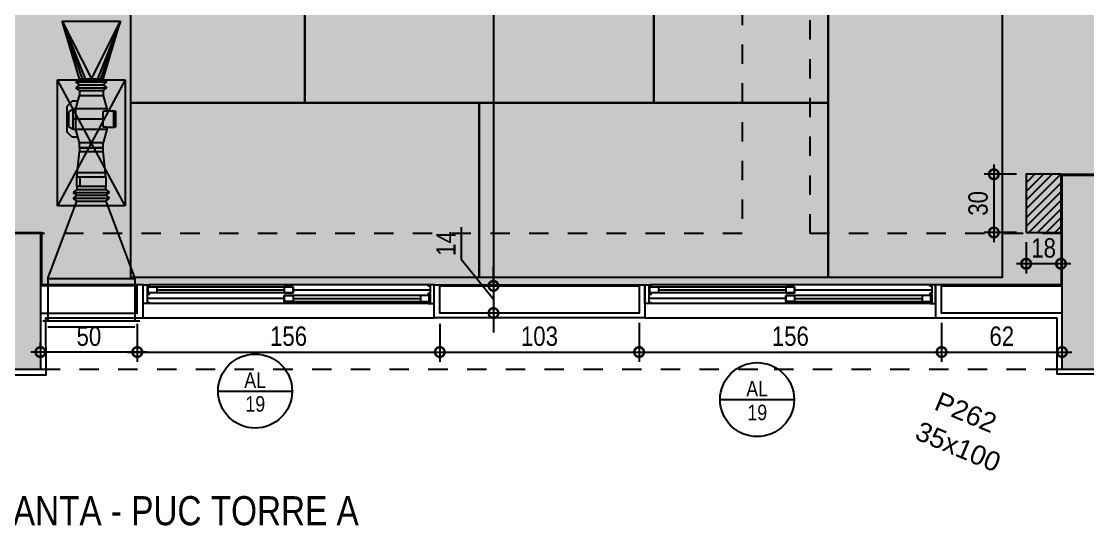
# Model space of a CAD drawing. Header units: metres. Extents: x -41 to 570, y -54 to 184.
# Drawn here: x -36.47 to -30.97, y -10.24 to -7.64 of the extents above; entities that cross this region are included whole.
import ezdxf
from ezdxf.enums import TextEntityAlignment as Align

# ---------------------------------------------------------------- set-up
doc = ezdxf.new("R2010")
doc.units = ezdxf.units.M
doc.linetypes.add('DASHEDX2', pattern=[1.5, 1, -0.5])
for name, color, linetype in [('1', 232, 'DASHEDX2'), ('12', 232, 'Continuous'), ('4', 2, 'Continuous'), ('9', 232, 'Continuous'), ('ARQ-DIM', 2, 'Continuous'), ('ARQ-ENCH', 1, 'Continuous'), ('ARQ-PRJ', 7, 'DASHEDX2'), ('ARQ-SIM', 1, 'Continuous'), ('ARQ-TXT', 2, 'Continuous'), ('JL-LAY', 7, 'Continuous'), ('PUC$0$ARQ-ALV ACAB', 4, 'Continuous'), ('PUC$0$ARQ-ALV OSSO', 5, 'Continuous'), ('PUC$0$ARQ-AUX', 7, 'Continuous'), ('PUC$0$ARQ-AUX1 @ 1', 1, 'Continuous')]:
    doc.layers.add(name, color=color, linetype=linetype)
doc.layers.add('PUC$0$ARQ-FORRO', color=9, linetype='Continuous', lineweight=5)
doc.styles.add('Adesa', font='ARIALN.TTF')
doc.styles.get("Standard").update_dxf_attribs({"font": 'arial.ttf'})
doc.dimstyles.new('ADESA 1-0050', dxfattribs={"dimtxt": 0.1, "dimasz": 0.1, "dimexe": 0.05, "dimexo": 0.05, "dimgap": 0.03, "dimtad": 1, "dimdec": 1, "dimlfac": 100, "dimzin": 12, "dimtxsty": 'Adesa', "dimblk": 'DOTSMALL', "dimcen": 1, "dimdle": 0.05, "dimclrd": 1, "dimclre": 1, "dimclrt": 256, "dimazin": 3, "dimtm": 1e-09, "dimtfac": 1, "dimtdec": 1, "dimtmove": 1, "dimatfit": 0, "dimldrblk": 'DOTSMALL', "dimfxl": 0.8, "dimtvp": 2, "dimtolj": 1, "dimtzin": 0, "dimarcsym": 0})

# ---------------------------------------------------------------- blocks, each defined once
blk = doc.blocks.new('*U3381')
at = {"color": 0, "linetype": 'ByBlock', "ltscale": 0.5}
for points in [[(0.02, -0.045), (0.03, -0.045), (0.03, -0.05), (0.02, -0.05), (0.02, -0.09), (0.03, -0.09), (0.03, -0.095), (0.02, -0.095), (0.02, -0.09), (0.03, -0.09), (0.03, -0.095), (0, -0.095), (0, 0), (0.03, 0), (0.03, -0.005), (0.02, -0.005), (0.02, -0.045)], [(1.48, -0.045), (1.47, -0.045), (1.47, -0.05), (1.48, -0.05), (1.48, -0.09), (1.47, -0.09), (1.47, -0.095), (1.48, -0.095), (1.48, -0.09), (1.47, -0.09), (1.47, -0.095), (1.5, -0.095), (1.5, 0), (1.47, 0), (1.47, -0.005), (1.48, -0.005), (1.48, -0.045)], [(0.025, -0.01), (0.07, -0.01), (0.07, -0.04), (0.025, -0.04)], [(0.7725, -0.01), (0.7275, -0.01), (0.7275, -0.04), (0.7725, -0.04)], [(0.7275, -0.055), (0.7725, -0.055), (0.7725, -0.085), (0.7275, -0.085)], [(1.475, -0.055), (1.43, -0.055), (1.43, -0.085), (1.475, -0.085)]]:
    blk.add_lwpolyline(points, close=True, dxfattribs=at)
at = {"color": 8, "linetype": 'ByBlock', "ltscale": 0.5}
for points in [[(1.47, 0), (0.03, 0)], [(0.7725, -0.025), (1.48, -0.025)], [(0.7275, -0.07), (0.02, -0.07)], [(1.47, -0.095), (0.03, -0.095)]]:
    blk.add_lwpolyline(points, dxfattribs=at)
at = {"color": 7, "linetype": 'ByBlock', "ltscale": 0.5}
for points in [[(0.7725, -0.01), (0.7725, -0.04), (0.025, -0.04), (0.025, -0.01)], [(0.7275, -0.055), (0.7275, -0.085), (1.475, -0.085), (1.475, -0.055)]]:
    blk.add_lwpolyline(points, close=True, dxfattribs=at)
for points in [[(0.07, -0.025), (0.7275, -0.025)], [(0.7725, -0.07), (1.43, -0.07)]]:
    blk.add_lwpolyline(points, dxfattribs=at)
blk = doc.blocks.new('PUC$0$forro area comum')
at = {"layer": 'PUC$0$ARQ-FORRO'}
h = blk.add_hatch(color=256, dxfattribs=at)
h.dxf.hatch_style = 1
h.paths.add_polyline_path([(25.705, 4.1049), (26.6054, 4.1049), (26.6062, 3.71), (31.105, 3.71), (31.105, 3.2751), (36.365, 3.2751), (36.365, 3.885), (36.525, 3.885), (36.525, 5.385), (36.365, 5.385), (36.365, 5.995), (36.525, 5.995), (36.5251, 8.725), (36.3668, 8.725), (36.3668, 8.995), (31.105, 8.995), (31.105, 8.4245), (25.705, 8.4247)])
at = {"layer": 'PUC$0$ARQ-FORRO', "elevation": 0}
blk.add_lwpolyline([(25.705, 4.1049), (26.6054, 4.1049), (26.6062, 3.71), (31.105, 3.71), (31.105, 3.2751), (36.365, 3.2751), (36.365, 3.885), (36.525, 3.885), (36.525, 5.385), (36.365, 5.385), (36.365, 5.995), (36.525, 5.995), (36.5251, 8.725), (36.3668, 8.725), (36.3668, 8.995), (31.105, 8.995), (31.105, 8.4245), (25.705, 8.4247)], close=True, dxfattribs=at)
blk = doc.blocks.new('PUC')
at = {"layer": 'PUC$0$ARQ-ALV ACAB', "elevation": 0}
for points in [[(30.725, 8.5949), (30.725, 9.4549), (31.125, 9.4549), (31.125, 9.165)], [(36.346, 9.165), (36.344, 9.46), (36.7454, 9.46)], [(30.725, 8.5949), (30.1421, 8.5949), (30.1421, 8.4249), (31.105, 8.4249), (31.105, 8.995), (31.7523, 8.995), (31.7523, 9.165), (31.125, 9.165)], [(36.346, 9.165), (35.8407, 9.165), (35.8407, 8.995), (36.3668, 8.995)], [(36.5268, 8.725), (36.3668, 8.725), (36.3668, 8.995)]]:
    blk.add_lwpolyline(points, dxfattribs=at)
at = {"layer": 'PUC$0$ARQ-ALV ACAB'}
blk.add_lwpolyline([(34.3407, 8.995), (33.2523, 8.995), (33.2523, 9.165), (34.3407, 9.165)], close=True, dxfattribs=at)
at = {"layer": 'PUC$0$ARQ-ALV OSSO', "elevation": 0}
for points in [[(31.1, 9.14), (31.7213, 9.14), (31.7213, 9), (31.1, 9)], [(36.3718, 9.14), (35.8717, 9.14), (35.8717, 9), (36.3718, 9)]]:
    blk.add_lwpolyline(points, dxfattribs=at)
at = {"layer": 'PUC$0$ARQ-ALV OSSO'}
blk.add_lwpolyline([(34.3107, 9), (33.2823, 9), (33.2823, 9.14), (34.3107, 9.14)], close=True, dxfattribs=at)
at = {"layer": 'PUC$0$ARQ-AUX'}
for points in [[(33.2523, 9.165), (31.7523, 9.165)], [(35.8407, 9.165), (34.3407, 9.165)]]:
    blk.add_lwpolyline(points, dxfattribs=at)
at = {"layer": 'PUC$0$ARQ-AUX1 @ 1', "rotation": 180}
for p in [(33.2523, 8.995), (35.8407, 8.995, 0)]:
    blk.add_blockref('*U3381', p, dxfattribs=at)
at = {"layer": 'PUC$0$ARQ-FORRO'}
blk.add_blockref('PUC$0$forro area comum', (0, 0), dxfattribs=at)
blk = doc.blocks.new('TIPO COTA$0$Chamada_planta')
at = {"layer": 'ARQ-SIM'}
blk.add_line((-1.273, 0), (1.273, 0), dxfattribs=at)
blk.add_circle((0, 0), 1.273, dxfattribs=at)
at = {"layer": 'ARQ-SIM', "color": 2, "style": 'Adesa'}
for tag, p in [('NUMERO', (0, 0.234)), ('C.D.', (0, -0.272))]:
    blk.add_attdef(tag, text='', height=0.5, dxfattribs=at).set_placement(p, align=Align.MIDDLE_CENTER)
blk = doc.blocks.new('A$Cc9457cc1')
at = {"layer": 'JL-LAY'}
for points in [[(-10.202, 0.3493), (-9.302, 0.3493), (-9.302, 2.1493), (-10.202, 2.1493)], [(-7.502, 0.3493), (-6.602, 0.3493), (-6.602, 2.1493), (-7.502, 2.1493)], [(-7.502, 0.3493), (-7.502, 1.2493), (-9.302, 1.2493), (-9.302, 0.3493)], [(-6.602, -0.5507), (-5.702, -0.5507), (-5.702, 1.2493), (-6.602, 1.2493)], [(-8.402, -0.5507), (-8.402, 0.3493), (-10.202, 0.3493), (-10.202, -0.5507)], [(-6.602, -0.5507), (-6.602, 0.3493), (-8.402, 0.3493), (-8.402, -0.5507)]]:
    blk.add_lwpolyline(points, close=True, dxfattribs=at)
blk = doc.blocks.new('_DotSmall')
at = {"color": 0, "linetype": 'ByBlock', "const_width": 0.5}
blk.add_lwpolyline([(-0.0625, 0, 1), (0.0625, 0, 1)], format="xyb", close=True, dxfattribs=at)
blk = doc.blocks.new('*D1395')
at = {"layer": 'ARQ-DIM', "color": 1, "lineweight": -2, "transparency": 16777216}
for p, q in [((-35.8717, -9.1962), (-35.8717, -9.3912)), ((-36.3717, -9.3236), (-36.3717, -9.2912)), ((-35.8217, -9.3412), (-36.4217, -9.3412))]:
    blk.add_line(p, q, dxfattribs=at)
at = {"layer": 'Defpoints', "color": 0, "transparency": 16777216}
for p in [(-35.8717, -9.1462, 0), (-36.3717, -9.3412), (-36.3717, -9.3736, 0)]:
    blk.add_point(p, dxfattribs=at)
at = {"layer": 'ARQ-DIM', "color": 1, "lineweight": -2, "transparency": 16777216, "xscale": 0.1, "yscale": 0.1, "zscale": 0.1, "rotation": 180}
blk.add_blockref('_DotSmall', (-36.3717, -9.3412), dxfattribs=at)
at = {"layer": 'ARQ-DIM', "color": 1, "lineweight": -2, "transparency": 16777216, "xscale": 0.1, "yscale": 0.1, "zscale": 0.1}
blk.add_blockref('_DotSmall', (-35.8717, -9.3412), dxfattribs=at)
at = {"layer": 'ARQ-DIM', "transparency": 16777216, "insert": (-36.1217, -9.2601), "char_height": 0.1, "attachment_point": 5, "style": 'Adesa'}
blk.add_mtext('\\A1;50', dxfattribs=at)
blk = doc.blocks.new('*D1396')
at = {"layer": 'ARQ-DIM', "color": 1, "lineweight": -2, "transparency": 16777216}
for p, q in [((-35.8717, -9.1962), (-35.8717, -9.3912)), ((-34.3107, -9.1962), (-34.3107, -9.3912)), ((-35.9217, -9.3412), (-34.2607, -9.3412))]:
    blk.add_line(p, q, dxfattribs=at)
at = {"layer": 'Defpoints', "color": 0, "transparency": 16777216}
for p in [(-35.8717, -9.1462, 0), (-34.3107, -9.1462), (-34.3107, -9.3412)]:
    blk.add_point(p, dxfattribs=at)
at = {"layer": 'ARQ-DIM', "color": 1, "lineweight": -2, "transparency": 16777216, "xscale": 0.1, "yscale": 0.1, "zscale": 0.1, "rotation": 180}
blk.add_blockref('_DotSmall', (-35.8717, -9.3412), dxfattribs=at)
at = {"layer": 'ARQ-DIM', "color": 1, "lineweight": -2, "transparency": 16777216, "xscale": 0.1, "yscale": 0.1, "zscale": 0.1}
blk.add_blockref('_DotSmall', (-34.3107, -9.3412), dxfattribs=at)
at = {"layer": 'ARQ-DIM', "transparency": 16777216, "insert": (-35.0912, -9.2601), "char_height": 0.1, "attachment_point": 5, "style": 'Adesa'}
blk.add_mtext('\\A1;156', dxfattribs=at)
blk = doc.blocks.new('*D1397')
at = {"layer": 'ARQ-DIM', "color": 1, "lineweight": -2, "transparency": 16777216}
for p, q in [((-34.3107, -9.1962), (-34.3107, -9.3912)), ((-33.2823, -9.1962), (-33.2823, -9.3912)), ((-34.3607, -9.3412), (-33.2323, -9.3412))]:
    blk.add_line(p, q, dxfattribs=at)
at = {"layer": 'Defpoints', "color": 0, "transparency": 16777216}
for p in [(-34.3107, -9.1462), (-33.2823, -9.1462), (-33.2823, -9.3412)]:
    blk.add_point(p, dxfattribs=at)
at = {"layer": 'ARQ-DIM', "color": 1, "lineweight": -2, "transparency": 16777216, "xscale": 0.1, "yscale": 0.1, "zscale": 0.1, "rotation": 180}
blk.add_blockref('_DotSmall', (-34.3107, -9.3412), dxfattribs=at)
at = {"layer": 'ARQ-DIM', "color": 1, "lineweight": -2, "transparency": 16777216, "xscale": 0.1, "yscale": 0.1, "zscale": 0.1}
blk.add_blockref('_DotSmall', (-33.2823, -9.3412), dxfattribs=at)
at = {"layer": 'ARQ-DIM', "transparency": 16777216, "insert": (-33.7965, -9.2601), "char_height": 0.1, "attachment_point": 5, "style": 'Adesa'}
blk.add_mtext('\\A1;103', dxfattribs=at)
blk = doc.blocks.new('*D1398')
at = {"layer": 'ARQ-DIM', "color": 1, "lineweight": -2, "transparency": 16777216}
for p, q in [((-33.2823, -9.19), (-33.2823, -9.3912)), ((-31.7213, -9.19), (-31.7213, -9.3912)), ((-33.3323, -9.3412), (-31.6713, -9.3412))]:
    blk.add_line(p, q, dxfattribs=at)
at = {"layer": 'Defpoints', "color": 0, "transparency": 16777216}
for p in [(-33.2823, -9.14), (-31.7213, -9.14, 0), (-31.7213, -9.3412)]:
    blk.add_point(p, dxfattribs=at)
at = {"layer": 'ARQ-DIM', "color": 1, "lineweight": -2, "transparency": 16777216, "xscale": 0.1, "yscale": 0.1, "zscale": 0.1, "rotation": 180}
blk.add_blockref('_DotSmall', (-33.2823, -9.3412), dxfattribs=at)
at = {"layer": 'ARQ-DIM', "color": 1, "lineweight": -2, "transparency": 16777216, "xscale": 0.1, "yscale": 0.1, "zscale": 0.1}
blk.add_blockref('_DotSmall', (-31.7213, -9.3412), dxfattribs=at)
at = {"layer": 'ARQ-DIM', "transparency": 16777216, "insert": (-32.5018, -9.2601), "char_height": 0.1, "attachment_point": 5, "style": 'Adesa'}
blk.add_mtext('\\A1;156', dxfattribs=at)
blk = doc.blocks.new('*D1399')
at = {"layer": 'ARQ-DIM', "color": 1, "lineweight": -2, "transparency": 16777216}
for p, q in [((-31.7213, -9.19), (-31.7213, -9.3912)), ((-31.1, -9.19), (-31.1, -9.3912)), ((-31.7713, -9.3412), (-31.05, -9.3412))]:
    blk.add_line(p, q, dxfattribs=at)
at = {"layer": 'Defpoints', "color": 0, "transparency": 16777216}
for p in [(-31.7213, -9.14, 0), (-31.1, -9.14, 0), (-31.1, -9.3412)]:
    blk.add_point(p, dxfattribs=at)
at = {"layer": 'ARQ-DIM', "color": 1, "lineweight": -2, "transparency": 16777216, "xscale": 0.1, "yscale": 0.1, "zscale": 0.1, "rotation": 180}
blk.add_blockref('_DotSmall', (-31.7213, -9.3412), dxfattribs=at)
at = {"layer": 'ARQ-DIM', "color": 1, "lineweight": -2, "transparency": 16777216, "xscale": 0.1, "yscale": 0.1, "zscale": 0.1}
blk.add_blockref('_DotSmall', (-31.1, -9.3412), dxfattribs=at)
at = {"layer": 'ARQ-DIM', "transparency": 16777216, "insert": (-31.4106, -9.2601), "char_height": 0.1, "attachment_point": 5, "style": 'Adesa'}
blk.add_mtext('\\A1;62', dxfattribs=at)
blk = doc.blocks.new('*D1679')
at = {"layer": 'ARQ-DIM', "color": 1, "lineweight": -2, "transparency": 16777216}
for p, q in [((-34.0338, -3.22), (-34.0338, -9.05)), ((-34.0093, -3.27), (-34.0838, -3.27)), ((-34.0093, -9), (-34.0838, -9))]:
    blk.add_line(p, q, dxfattribs=at)
at = {"layer": 'Defpoints', "color": 0, "transparency": 16777216}
for p in [(-33.9593, -3.27), (-34.0338, -9), (-33.9593, -9)]:
    blk.add_point(p, dxfattribs=at)
at = {"layer": 'ARQ-DIM', "color": 1, "lineweight": -2, "transparency": 16777216, "xscale": 0.1, "yscale": 0.1, "zscale": 0.1}
for p, rotation in [((-34.0338, -3.27), 90), ((-34.0338, -9), 270)]:
    blk.add_blockref('_DotSmall', p, dxfattribs=dict(at, rotation=rotation))
at = {"layer": 'ARQ-DIM', "transparency": 16777216, "insert": (-34.1149, -6.135), "char_height": 0.1, "attachment_point": 5, "rotation": 90, "style": 'Adesa'}
blk.add_mtext('\\A1;573', dxfattribs=at)
blk = doc.blocks.new('*D1680')
at = {"layer": 'ARQ-DIM', "color": 1, "lineweight": -2, "transparency": 16777216}
for p, q in [((-34.1993, -8.8664), (-34.1993, -8.697)), ((-34.0338, -9.07), (-34.1993, -8.8664)), ((-34.0338, -9), (-34.0338, -8.9)), ((-34.0093, -9), (-34.0838, -9)), ((-34.0338, -9), (-34.0338, -9.14)), ((-34.0338, -9), (-34.0338, -9.14)), ((-34.0093, -9.14), (-34.0838, -9.14)), ((-34.0338, -9.14), (-34.0338, -9.24))]:
    blk.add_line(p, q, dxfattribs=at)
at = {"layer": 'Defpoints', "color": 0, "transparency": 16777216}
for p in [(-33.9593, -9), (-34.0338, -9.14), (-33.9593, -9.14)]:
    blk.add_point(p, dxfattribs=at)
at = {"layer": 'ARQ-DIM', "color": 1, "lineweight": -2, "transparency": 16777216, "xscale": 0.1, "yscale": 0.1, "zscale": 0.1}
for p, rotation in [((-34.0338, -9), 270), ((-34.0338, -9.14), 90)]:
    blk.add_blockref('_DotSmall', p, dxfattribs=dict(at, rotation=rotation))
at = {"layer": 'ARQ-DIM', "transparency": 16777216, "insert": (-34.2795, -8.7817), "char_height": 0.1, "attachment_point": 5, "rotation": 90, "style": 'Adesa'}
blk.add_mtext('\\A1;14', dxfattribs=at)
blk = doc.blocks.new('A3')
at = {"layer": 'ARQ-PRJ'}
for p, q in [((553.3833, -373.8895), (553.5333, -373.8895)), ((553.5333, -373.9045), (553.3833, -373.9045)), ((553.3833, -373.9045), (553.3833, -373.9545)), ((553.3833, -373.9045), (553.3833, -373.9545)), ((553.3983, -373.9545), (553.3983, -373.9045)), ((553.5333, -373.9545), (553.5333, -373.9045)), ((553.3833, -373.9545), (553.5333, -373.9545)), ((553.3833, -373.9545), (553.3858, -373.9545)), ((553.3833, -373.9545), (553.3983, -373.9545)), ((553.3848, -373.9545), (553.3838, -373.9545)), ((553.3848, -373.9545), (553.3848, -373.9725)), ((553.3848, -373.9545), (553.5318, -373.9545)), ((553.3858, -373.9545), (553.3858, -373.9745)), ((553.5333, -373.9545), (553.5308, -373.9545)), ((553.5308, -373.9545), (553.5308, -373.9745)), ((553.5318, -373.9545), (553.5318, -373.9725)), ((553.3848, -373.9725), (553.3968, -374.0845)), ((553.5308, -373.9745), (553.3858, -373.9745)), ((553.5318, -373.9725), (553.5198, -374.0845)), ((553.3968, -374.1301), (553.3776, -374.1981)), ((553.3968, -374.1045), (553.3968, -374.0845)), ((553.3968, -374.0845), (553.5198, -374.0845)), ((553.52, -374.1045), (553.3968, -374.1045)), ((553.3968, -374.1045), (553.3968, -374.1301)), ((553.3968, -374.1045), (553.5198, -374.1045)), ((553.52, -374.1301), (553.3968, -374.1301)), ((553.4093, -374.0845), (553.5073, -374.0845)), ((553.4583, -374.1045), (553.4093, -374.1045)), ((553.4583, -374.1045), (553.5073, -374.1045)), ((553.5198, -374.0845), (553.5198, -374.1045)), ((553.52, -374.1045), (553.52, -374.1301)), ((553.5392, -374.1981), (553.52, -374.1301)), ((553.3599, -374.1596), (553.3334, -374.1853)), ((553.3334, -374.1853), (553.3334, -374.3187)), ((553.3885, -374.1596), (553.3599, -374.1596)), ((553.3648, -374.1981), (553.343, -374.2141)), ((553.343, -374.2141), (553.343, -374.2898)), ((553.3776, -374.1981), (553.3648, -374.1981)), ((553.3648, -374.1981), (553.3648, -374.3058)), ((553.5392, -374.1981), (553.3776, -374.1981)), ((553.3776, -374.1981), (553.3776, -374.3058)), ((553.5392, -374.2109), (553.52, -374.2109)), ((553.52, -374.2109), (553.52, -374.293)), ((553.5392, -374.2109), (553.5392, -374.1981)), ((553.5392, -374.2109), (553.5802, -374.2109)), ((553.5834, -374.2109), (553.5738, -374.2109)), ((553.5738, -374.2109), (553.5738, -374.293)), ((553.5834, -374.293), (553.5834, -374.2109)), ((553.3648, -374.3058), (553.343, -374.2898)), ((553.52, -374.252), (553.3648, -374.252)), ((553.5834, -374.293), (553.52, -374.293)), ((553.5392, -374.3058), (553.5392, -374.293)), ((553.3599, -374.3443), (553.3334, -374.3187)), ((553.3885, -374.3443), (553.3599, -374.3443)), ((553.3776, -374.3058), (553.3648, -374.3058)), ((553.5392, -374.3058), (553.3776, -374.3058)), ((553.3776, -374.3058), (553.3968, -374.3738)), ((553.52, -374.3738), (553.5392, -374.3058)), ((553.3968, -374.3995), (553.3968, -374.3738)), ((553.3968, -374.3738), (553.52, -374.3738)), ((553.3968, -374.3995), (553.52, -374.3995)), ((553.52, -374.3995), (553.52, -374.3738))]:
    blk.add_line(p, q, dxfattribs=at)
blk = doc.blocks.new('A4')
at = {"layer": 'ARQ-PRJ', "ltscale": 0.8}
blk.add_lwpolyline([(555.78, -374.7568), (555.78, -374.1068), (555.43, -374.1068), (555.43, -374.7568)], close=True, dxfattribs=at)
for points in [[(555.78, -374.7568), (555.43, -374.1068)], [(555.78, -374.1068), (555.43, -374.7568)]]:
    blk.add_lwpolyline(points, dxfattribs=at)
blk = doc.blocks.new('M7')
at = {"layer": 'ARQ-PRJ'}
for p, q in [((-365.8161, -389.7588), (-365.8161, -389.3088)), ((-365.8161, -389.3088), (-365.5983, -389.3088)), ((-365.5983, -389.7838), (-365.5983, -389.2838)), ((-365.5683, -389.7588), (-365.5683, -389.3088)), ((-365.8161, -389.7588), (-365.5983, -389.7588))]:
    blk.add_line(p, q, dxfattribs=at)
blk = doc.blocks.new('A$C0c36e88c')
at = {"layer": 'ARQ-PRJ'}
for p, q in [((-5.509, 1.7945), (-5.209, 1.7945)), ((-5.4206, 1.4973), (-5.509, 1.7945)), ((-5.509, 1.7945), (-5.359, 1.4973)), ((-5.509, 1.7945), (-5.4056, 1.4973)), ((-5.509, 1.7945), (-5.3906, 1.4973)), ((-5.359, 1.4973), (-5.209, 1.7945)), ((-5.209, 1.7945), (-5.3274, 1.4973)), ((-5.209, 1.7945), (-5.3124, 1.4973)), ((-5.2974, 1.4973), (-5.209, 1.7945)), ((-5.4206, 1.4973), (-5.439, 1.4823)), ((-5.4206, 1.4973), (-5.2974, 1.4973)), ((-5.2974, 1.4973), (-5.279, 1.4823)), ((-5.4206, 1.4673), (-5.439, 1.4823)), ((-5.439, 1.4823), (-5.279, 1.4823)), ((-5.4206, 1.4673), (-5.439, 1.4523)), ((-5.439, 1.4523), (-5.279, 1.4523)), ((-5.4206, 1.4373), (-5.439, 1.4523)), ((-5.4206, 1.4673), (-5.2974, 1.4673)), ((-5.2974, 1.4673), (-5.279, 1.4823)), ((-5.2974, 1.4673), (-5.279, 1.4523)), ((-5.2974, 1.4373), (-5.279, 1.4523)), ((-5.4191, 0.9423), (-5.4341, 0.9423)), ((-5.4341, 0.9273), (-5.4525, 0.9123)), ((-5.4525, 0.9123), (-5.2657, 0.9123)), ((-5.4341, 0.8973), (-5.4525, 0.9123)), ((-5.4341, 0.8973), (-5.4525, 0.8823)), ((-5.4341, 0.8673), (-5.4525, 0.8823)), ((-5.4525, 0.8823), (-5.2657, 0.8823)), ((-5.4341, 0.8973), (-5.2841, 0.8973)), ((-5.2841, 0.9273), (-5.2657, 0.9123)), ((-5.2841, 0.8973), (-5.2657, 0.9123)), ((-5.2841, 0.8973), (-5.2657, 0.8823)), ((-5.2841, 0.8673), (-5.2657, 0.8823)), ((-5.584, 0.4673), (-5.4341, 0.8673)), ((-5.4341, 0.8673), (-5.2841, 0.8673)), ((-5.2841, 0.8673), (-5.134, 0.4673))]:
    blk.add_line(p, q, dxfattribs=at)
at = {"layer": 'ARQ-PRJ', "ltscale": 0.1}
for p, q in [((-5.4341, 0.9423), (-5.4341, 0.9273)), ((-5.2841, 0.9273), (-5.2841, 0.9423))]:
    blk.add_line(p, q, dxfattribs=at)
at = {"layer": 'ARQ-PRJ', "xscale": -1, "rotation": 180}
for name, p in [('A4', (-560.964, -373.2645)), ('A3', (-558.8174, -372.9621))]:
    blk.add_blockref(name, p, dxfattribs=at)
at = {"layer": 'ARQ-PRJ', "rotation": 270}
blk.add_blockref('M7', (384.1747, -365.3488), dxfattribs=at)
blk = doc.blocks.new('*D1878')
at = {"layer": 'ARQ-DIM', "color": 1, "lineweight": -2, "transparency": 16777216}
for p, q in [((-31.4517, -8.3745), (-31.4517, -8.7745)), ((-31.335, -8.4245), (-31.5017, -8.4245)), ((-31.335, -8.7245), (-31.5017, -8.7245))]:
    blk.add_line(p, q, dxfattribs=at)
at = {"layer": 'Defpoints', "color": 0, "transparency": 16777216}
for p in [(-31.285, -8.4245, 0), (-31.4517, -8.7245), (-31.285, -8.7245, 0)]:
    blk.add_point(p, dxfattribs=at)
at = {"layer": 'ARQ-DIM', "color": 1, "lineweight": -2, "transparency": 16777216, "xscale": 0.1, "yscale": 0.1, "zscale": 0.1}
for p, rotation in [((-31.4517, -8.4245), 90), ((-31.4517, -8.7245), 270)]:
    blk.add_blockref('_DotSmall', p, dxfattribs=dict(at, rotation=rotation))
at = {"layer": 'ARQ-DIM', "transparency": 16777216, "insert": (-31.5328, -8.5745), "char_height": 0.1, "attachment_point": 5, "rotation": 90, "style": 'Adesa'}
blk.add_mtext('\\A1;30', dxfattribs=at)
blk = doc.blocks.new('*D1879')
at = {"layer": 'ARQ-DIM', "color": 1, "lineweight": -2, "transparency": 16777216}
for p, q in [((-31.285, -8.7745), (-31.285, -8.9358)), ((-31.105, -8.7745), (-31.105, -8.9358)), ((-31.055, -8.8858), (-31.335, -8.8858))]:
    blk.add_line(p, q, dxfattribs=at)
at = {"layer": 'Defpoints', "color": 0, "transparency": 16777216}
for p in [(-31.285, -8.7245, 0), (-31.105, -8.7245, 0), (-31.285, -8.8858)]:
    blk.add_point(p, dxfattribs=at)
at = {"layer": 'ARQ-DIM', "color": 1, "lineweight": -2, "transparency": 16777216, "xscale": 0.1, "yscale": 0.1, "zscale": 0.1, "rotation": 180}
blk.add_blockref('_DotSmall', (-31.285, -8.8858), dxfattribs=at)
at = {"layer": 'ARQ-DIM', "color": 1, "lineweight": -2, "transparency": 16777216, "xscale": 0.1, "yscale": 0.1, "zscale": 0.1}
blk.add_blockref('_DotSmall', (-31.105, -8.8858), dxfattribs=at)
at = {"layer": 'ARQ-DIM', "transparency": 16777216, "insert": (-31.195, -8.8047), "char_height": 0.1, "attachment_point": 5, "style": 'Adesa'}
blk.add_mtext('\\A1;18', dxfattribs=at)
blk = doc.blocks.new('est-lo-08-6sa-r00')
at = {"layer": '4'}
h = blk.add_hatch(color=8, dxfattribs=at)
h.dxf.hatch_style = 1
h.paths.add_polyline_path([(72.453596, -775.948263), (89.987707, -768.630138), (31.827874, -629.280097), (14.293763, -636.598222)], flags=17)
h.paths.add_polyline_path([(-113.904934, -1069.376461), (37.44213, -1006.209491), (30.123852, -988.675012), (-103.689101, -1044.523858), (-278.930329, -624.648636), (-286.248454, -607.114525), (-286.248475, -607.114534), (-307.05579, -557.260535), (-324.58988, -564.57865)])
h.paths.add_polyline_path([(-3206.956631, -1758.910157), (-3258.953832, -1634.325684), (-3291.25351, -1647.80644), (-3239.256309, -1772.390913)])
h.paths.add_polyline_path([(-2993.189754, -2271.092218), (-3020.151167, -2206.492821), (-3034.916841, -2212.655496), (-3140.452498, -1959.793707), (-3125.686931, -1953.631076), (-3148.796798, -1898.260198), (-3181.096477, -1911.740954), (-3025.489432, -2284.572974)])
h.paths.add_polyline_path([(-2947.092821, -1013.293024), (-2914.793142, -999.812268), (-2953.309588, -907.527473), (-2985.609266, -921.008229)])
h.paths.add_polyline_path([(-2727.356492, -1539.777801), (-2695.056814, -1526.297045), (-2733.573259, -1434.01225), (-2765.872938, -1447.493006)])
h.paths.add_polyline_path([(2122.48851, 465.414809), (2070.491309, 589.999283), (2038.191631, 576.518527), (2090.188832, 451.934053)])
h.paths.add_polyline_path([(2012.331384, 729.349548), (1857.495359, 1100.334221), (1825.19568, 1086.853465), (1852.1572, 1022.254111), (1866.922767, 1028.416743), (1971.687405, 777.4023), (1956.921838, 771.239669), (1980.031705, 715.868792)])
h.paths.add_polyline_path([(2336.253806, -46.763456), (2180.644029, 326.07511), (2148.34435, 312.594354), (2171.454218, 257.223477), (2186.219785, 263.386109), (2291.758175, 10.517772), (2276.992608, 4.355141), (2303.954128, -60.244212)])
h.paths.add_polyline_path([(-385.517235, -426.387329), (-595.433068, 76.567703), (-627.732746, 63.086948), (-600.771226, -1.512406), (-586.005659, 4.650226), (-426.161214, -378.334576), (-440.926781, -384.497208), (-417.816914, -439.868085)])
h.paths.add_polyline_path([(-83.249658, 290.335142), (-592.661728, 77.724364), (-382.747194, -425.227558), (-365.213083, -417.909434), (-567.809492, 67.508377), (-108.231212, 259.320275), (-7.318125, 17.534111), (-242.644353, -80.682824), (-140.96112, -324.314257), (-70.363251, -294.849176), (-77.681376, -277.315065), (-130.745133, -299.462021), (-217.792117, -90.898811), (0, 0), (87.04691, -208.563033), (33.983152, -230.709989), (41.301277, -248.2441), (126.664713, -212.616388), (103.554846, -157.245511), (88.789278, -163.408142), (-71.053705, 219.573157), (-56.288138, 225.735788)])
h.paths.add_polyline_path([(395.505667, -856.765828), (368.544148, -792.166475), (353.77858, -798.329106), (193.165052, -413.501599), (207.93062, -407.338968), (184.820752, -351.968091), (-61.579651, -454.806999), (-28.452664, -534.169213), (-10.918528, -526.85106), (-36.727415, -465.022986), (159.839199, -382.982958), (355.887864, -852.712473), (159.32125, -934.752501), (132.748402, -871.073625), (115.214297, -878.391765), (141.787139, -942.070626), (123.33018, -949.773915), (130.648305, -967.308026)])
h.paths.add_polyline_path([(-2506.849069, -2068.110104), (-2474.549391, -2054.629348), (-2513.065836, -1962.344553), (-2545.365515, -1975.825309)])
h.paths.add_polyline_path([(-2448.754924, -805.304224), (-2411.841008, -789.897642), (-2450.357453, -697.612846), (-2487.27137, -713.019428)])
h.paths.add_polyline_path([(-2277.356152, -1215.972989), (-2240.442235, -1200.566407), (-2278.958681, -1108.281611), (-2315.872597, -1123.688193)])
h.paths.add_polyline_path([(-2180.680405, -1447.606534), (-2143.766489, -1432.199951), (-2182.282934, -1339.915156), (-2219.196851, -1355.321738)])
h.paths.add_polyline_path([(-2008.511897, -1860.11957), (-1971.59798, -1844.712987), (-2010.114425, -1752.428192), (-2047.028342, -1767.834774)])
h.paths.add_polyline_path([(-1950.417031, -597.315415), (-1918.117353, -583.834659), (-1956.633798, -491.549864), (-1988.933477, -505.03062)])
h.paths.add_polyline_path([(-1779.018259, -1007.98418), (-1746.71858, -994.503424), (-1785.235026, -902.218629), (-1817.534704, -915.699385)])
h.paths.add_polyline_path([(-1682.342513, -1239.617725), (-1650.042834, -1226.136969), (-1688.559279, -1133.852174), (-1720.858958, -1147.33293)])
h.paths.add_polyline_path([(-1510.174004, -1652.130761), (-1477.874325, -1638.650005), (-1516.390771, -1546.36521), (-1548.690449, -1559.845966)])
h.paths.add_polyline_path([(-1456.693377, -391.252433), (-1424.393698, -377.771677), (-1462.910144, -285.486882), (-1495.209822, -298.967638)])
h.paths.add_polyline_path([(-1285.294604, -801.921198), (-1252.994926, -788.440442), (-1291.511371, -696.155647), (-1323.811049, -709.636403)])
h.paths.add_polyline_path([(-1188.618858, -1033.554743), (-1156.319179, -1020.073987), (-1194.835625, -927.789192), (-1227.135303, -941.269948)])
h.paths.add_polyline_path([(-1016.450349, -1446.067779), (-984.15067, -1432.587023), (-1022.667116, -1340.302228), (-1054.966794, -1353.782984)])
h.paths.add_polyline_path([(-962.969722, -185.189451), (-930.670043, -171.708695), (-969.186489, -79.4239), (-1001.486167, -92.904656)])
h.paths.add_polyline_path([(-791.570949, -595.858216), (-759.271271, -582.37746), (-797.787716, -490.092665), (-830.087394, -503.573421)])
h.paths.add_polyline_path([(-694.895203, -827.491761), (-662.595524, -814.011005), (-701.11197, -721.72621), (-733.411648, -735.206966)])
h.paths.add_polyline_path([(-522.726694, -1240.004797), (-490.427016, -1226.524041), (-528.943461, -1134.239246), (-561.243139, -1147.720002)])
h.paths.add_polyline_path([(1351.53574, 780.804163), (1383.835419, 794.284919), (1345.318973, 886.569714), (1313.019295, 873.088958)])
h.paths.add_polyline_path([(353.014255, 364.056225), (385.313934, 377.536981), (346.797488, 469.821776), (314.49781, 456.341021)])
h.paths.add_polyline_path([(848.583606, 570.889536), (885.497522, 586.296119), (846.981077, 678.580914), (810.067161, 663.174332)])
h.paths.add_polyline_path([(524.412013, -46.610109), (556.711692, -33.129353), (518.195247, 59.155442), (485.895568, 45.674686)])
h.paths.add_polyline_path([(1019.981364, 160.223202), (1056.895281, 175.629784), (1018.378835, 267.91458), (981.464919, 252.507997)])
h.paths.add_polyline_path([(621.088297, -278.244942), (653.387976, -264.764186), (614.87153, -172.479391), (582.571852, -185.960147)])
h.paths.add_polyline_path([(1116.657648, -71.411631), (1153.571565, -56.005049), (1115.055119, 36.279746), (1078.141203, 20.873164)])
h.paths.add_polyline_path([(1571.272069, 254.319386), (1603.571747, 267.800142), (1565.055302, 360.084937), (1532.755624, 346.604181)])
h.paths.add_polyline_path([(793.256806, -690.757979), (825.556485, -677.277223), (787.040039, -584.992428), (754.740361, -598.473183)])
h.paths.add_polyline_path([(1288.825976, -483.924234), (1325.739893, -468.517652), (1287.223447, -376.232856), (1250.309531, -391.639439)])
h.paths.add_polyline_path([(1791.777927, -274.009167), (1824.077605, -260.528411), (1785.56116, -168.243616), (1753.261481, -181.724371)])
h.paths.add_polyline_path([(-3349.413449, -1508.456443), (-3317.113664, -1494.975643), (-3340.223531, -1439.604766), (-3354.989097, -1445.767396), (-3459.75382, -1194.75275), (-3444.988254, -1188.590119), (-3471.949774, -1123.990766), (-3504.249559, -1137.471566)])
h.paths.add_polyline_path([(-359.658373, -579.215013), (-336.548603, -634.585903), (-321.782404, -628.423035), (-161.169457, -1013.250898), (-175.934676, -1019.413357), (-148.973267, -1084.012692), (-116.674634, -1070.532432), (-327.358782, -565.734293), (-359.65846, -579.215049)])
at = {"layer": '1'}
for points in [[(-2653.768921, -2053.577296), (-2853.092333, -1576.00151)], [(-2885.392012, -1589.482266), (-2686.068587, -2067.05808)], [(-2533.810585, -2003.510761), (-2653.768963, -2053.57719)], [(-2686.068586, -2067.05808), (-3020.156805, -2206.479311)], [(-2643.992597, -2125.349167), (-2506.849072, -2068.110097)], [(-2993.195392, -2271.078709), (-2643.992597, -2125.349167)]]:
    blk.add_lwpolyline(points, dxfattribs=at)
at = {"layer": '4', "linetype": 'Continuous'}
for points in [[(-2993.189754, -2271.092218), (-3020.151167, -2206.492821), (-3034.916841, -2212.655496), (-3140.452498, -1959.793707), (-3125.686931, -1953.631076), (-3148.796798, -1898.260198), (-3181.096477, -1911.740954), (-3025.489432, -2284.572974), (-2993.189754, -2271.092218)], [(-2506.849069, -2068.110104), (-2474.549391, -2054.629348), (-2513.065836, -1962.344553), (-2545.365515, -1975.825309), (-2506.849069, -2068.110104)]]:
    blk.add_lwpolyline(points, dxfattribs=at)
at = {"layer": '12', "linetype": 'Continuous'}
blk.add_text('35x100', height=9.975, dxfattribs=at).set_placement((-2563.746779, -2130.566294))
at = {"layer": '9', "linetype": 'Continuous'}
blk.add_text('P262', height=10, dxfattribs=at).set_placement((-2560.384088, -2112.699405))

msp = doc.modelspace()

# ---------------------------------------------------------------- hatches: boundary and pattern name
at = {"layer": 'ARQ-ENCH'}
h = msp.add_hatch(dxfattribs=at)
h.set_pattern_fill('ANSI31', color=256, scale=0.01)
h.set_pattern_definition([(45, (-15.269947, -17.14936), (-0.02245064, 0.02245064), [])])
h.paths.add_polyline_path([(-31.285, -8.7245), (-31.105, -8.7245), (-31.105, -8.4245), (-31.285, -8.4245)])

# ---------------------------------------------------------------- linework, layer by layer
at = {"layer": 'ARQ-ENCH', "elevation": 0}
msp.add_lwpolyline([(-31.285, -8.7245), (-31.105, -8.7245), (-31.105, -8.4245), (-31.285, -8.4245)], close=True, dxfattribs=at)

# ---------------------------------------------------------------- block references
at = {"rotation": 180}
msp.add_blockref('PUC', (0, 0), dxfattribs=at)
at = {"linetype": 'Continuous', "xscale": 0.01, "yscale": 0.01, "zscale": 0.01, "rotation": 337.346050855639}
msp.add_blockref('est-lo-08-6sa-r00', (0, 0), dxfattribs=at)
at = {"layer": 'ARQ-DIM'}
for name, p in [('A$Cc9457cc1', (-25.705, -8.4049, 0)), ('A$C0c36e88c', (-30.75, -9.43))]:
    msp.add_blockref(name, p, dxfattribs=at)
at = {"layer": 'ARQ-SIM'}
ref = msp.add_blockref('TIPO COTA$0$Chamada_planta', (-35.2637, -9.5425), dxfattribs=dict(at, xscale=0.15, yscale=0.15, zscale=0.15))
ref.add_attrib('NUMERO', 'AL', dxfattribs={"color": 2, "height": 0.08, "style": 'Adesa'}).set_placement((-35.2637, -9.4862), align=Align.MIDDLE_CENTER)
ref.add_attrib('C.D.', '19', dxfattribs={"color": 2, "height": 0.08, "style": 'Adesa'}).set_placement((-35.2629, -9.6086), align=Align.MIDDLE_CENTER)
ref = msp.add_blockref('TIPO COTA$0$Chamada_planta', (-32.6732, -9.5866), dxfattribs=dict(at, xscale=0.15, yscale=0.15, zscale=0.15))
ref.add_attrib('NUMERO', 'AL', dxfattribs={"color": 2, "height": 0.08, "style": 'Adesa'}).set_placement((-32.6732, -9.5303), align=Align.MIDDLE_CENTER)
ref.add_attrib('C.D.', '19', dxfattribs={"color": 2, "height": 0.08, "style": 'Adesa'}).set_placement((-32.6724, -9.6527), align=Align.MIDDLE_CENTER)

# ---------------------------------------------------------------- texts
at = {"layer": 'ARQ-TXT', "ltscale": 0.5, "style": 'Adesa'}
msp.add_text('PLANTA - PUC TORRE A', height=0.15, dxfattribs=at).set_placement((-36.7241, -10.2345))

# ---------------------------------------------------------------- dimensions: what is measured, and where the dimension line sits
at = {"layer": 'ARQ-DIM'}
dim = msp.add_linear_dim(base=(-34.0338, -9), p1=(-33.9593, -3.27), p2=(-33.9593, -9), angle=90, dimstyle='ADESA 1-0050', override={"dimdec": 0}, dxfattribs=at)
dim.commit()
dim.dimension.update_dxf_attribs({"geometry": '*D1679', "text_midpoint": (-34.1149, -6.135)})
for base, p1, angle, picture, middle in [((-31.4517, -8.7245), (-31.285, -8.4245, 0), 90, '*D1878', (-31.5328, -8.5745)), ((-31.285, -8.8858), (-31.105, -8.7245, 0), 180, '*D1879', (-31.195, -8.8047))]:
    dim = msp.add_linear_dim(base=base, p1=p1, p2=(-31.285, -8.7245, 0), angle=angle, dimstyle='ADESA 1-0050', dxfattribs=at)
    dim.commit()
    dim.dimension.update_dxf_attribs({"geometry": picture, "text_midpoint": middle})
dim = msp.add_linear_dim(base=(-34.0338, -9.14), p1=(-33.9593, -9), p2=(-33.9593, -9.14), angle=90, dimstyle='ADESA 1-0050', dxfattribs=at)
dim.commit()
dim.dimension.update_dxf_attribs({"geometry": '*D1680', "text_midpoint": (-34.1993, -8.8364), "dimtype": 160})
dim = msp.add_linear_dim(base=(-36.3717, -9.3412), p1=(-35.8717, -9.1462, 0), p2=(-36.3717, -9.3736, 0), dimstyle='ADESA 1-0050', dxfattribs=at)
dim.commit()
dim.dimension.update_dxf_attribs({"geometry": '*D1395', "text_midpoint": (-36.1217, -9.2601)})
for base, p1, p2, picture, middle in [((-34.3107, -9.3412), (-35.8717, -9.1462, 0), (-34.3107, -9.1462), '*D1396', (-35.0912, -9.2601)), ((-33.2823, -9.3412), (-34.3107, -9.1462), (-33.2823, -9.1462), '*D1397', (-33.7965, -9.2601)), ((-31.7213, -9.3412), (-33.2823, -9.14), (-31.7213, -9.14, 0), '*D1398', (-32.5018, -9.2601)), ((-31.1, -9.3412), (-31.7213, -9.14, 0), (-31.1, -9.14, 0), '*D1399', (-31.4106, -9.2601))]:
    dim = msp.add_linear_dim(base=base, p1=p1, p2=p2, dimstyle='ADESA 1-0050', override={"dimdec": 0}, dxfattribs=at)
    dim.commit()
    dim.dimension.update_dxf_attribs({"geometry": picture, "text_midpoint": middle})

doc.saveas('drawing.dxf')
